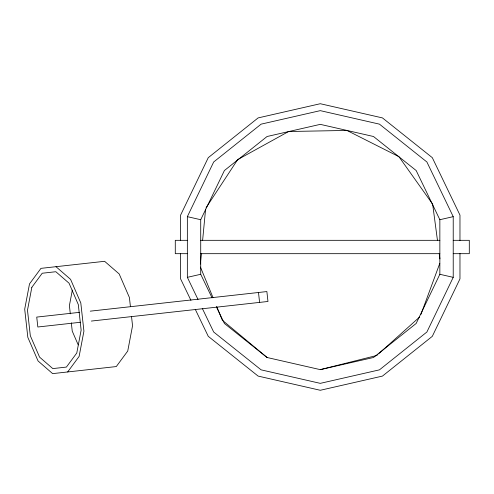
<?xml version="1.0" encoding="UTF-8"?>
<svg xmlns="http://www.w3.org/2000/svg" width="494" height="494" viewBox="0 0 494 494"><rect width="100%" height="100%" fill="white"/><g stroke="black" fill="none" stroke-linecap="round" stroke-linejoin="round"><path stroke-width="0.74" d="M200.354 264.055L201.373 253.373M202.614 240.399L205.597 209.11M72.346 290.052L69.401 305.551L70.315 313.82M420.944 314.4L439.79 263.345M198.02 299.488L187.35 277.344L187.35 216.656L213.68 161.983L261.122 124.148L320.285 110.644L379.448 124.148L426.89 161.983L453.22 216.656L453.22 277.344L426.89 332.017L379.448 369.852L320.285 383.356L261.122 369.852L213.68 332.017L202.349 308.484M212.062 297.839L200.718 274.287L200.718 219.713L224.4 170.535L267.075 136.505L320.285 124.358L373.501 136.505L416.17 170.535L439.851 219.713L439.851 274.287L416.17 323.465L373.501 357.495L320.285 369.642L267.075 357.495L224.4 323.465L216.397 306.842M206.091 207.708L237.639 159.648L288.644 131.509L346.893 130.428L398.905 156.672L432.651 204.158L437.493 240.634M67.666 371.957L79.12 356.409L83.924 331.147L80.8 302.946L70.574 279.351L55.989 266.692M376.792 355.47L377.935 354.445M379.077 353.42L419.579 317.068M320.285 369.642L376.051 355.655M187.35 277.344L200.718 274.287M439.851 219.713L453.22 216.656M79.559 312.344L36.735 317.092L37.834 326.997L80.658 322.249M90.266 311.158L266.871 291.565L267.97 301.47L91.365 321.063M187.35 240.319L175.284 240.319L175.284 253.681L187.35 253.681M200.718 240.319L439.851 240.319M453.22 240.319L469.3 240.319L469.3 253.681L453.22 253.681M200.718 253.681L439.851 253.681M187.35 216.656L200.718 219.713M439.851 274.287L453.22 277.344M267.075 357.495L222.312 320.211L216.767 306.743M190.931 300.34L180.6 278.882L180.6 253.533M195.266 309.337L208.264 336.334L258.121 376.088L320.285 390.279L382.455 376.088L432.306 336.334L459.97 278.882L459.97 253.533M78.213 344.892L72.235 331.104L71.315 322.835M200.428 267.05L212.976 297.53M439.209 253.552L439.919 258.868M258.492 292.497L259.591 302.402M130.435 306.7L129.416 297.549L119.19 273.96L104.611 261.301L40.959 268.359L29.504 283.908L24.7 309.17L27.831 337.371L38.057 360.966L52.636 373.625L116.288 366.56L127.742 351.018L132.546 325.756L131.534 316.611M459.97 240.467L459.97 215.118L432.306 157.666L382.455 117.912L320.285 103.721L258.121 117.912L208.264 157.666L180.6 215.118L180.6 240.467M31.838 287.317L27.485 310.201L30.319 335.753L39.582 357.125L52.796 368.592L66.412 367.079L76.786 352.994L81.14 330.116L78.305 304.563L69.043 283.192L55.834 271.725L42.218 273.238L31.838 287.317"/></g></svg>
